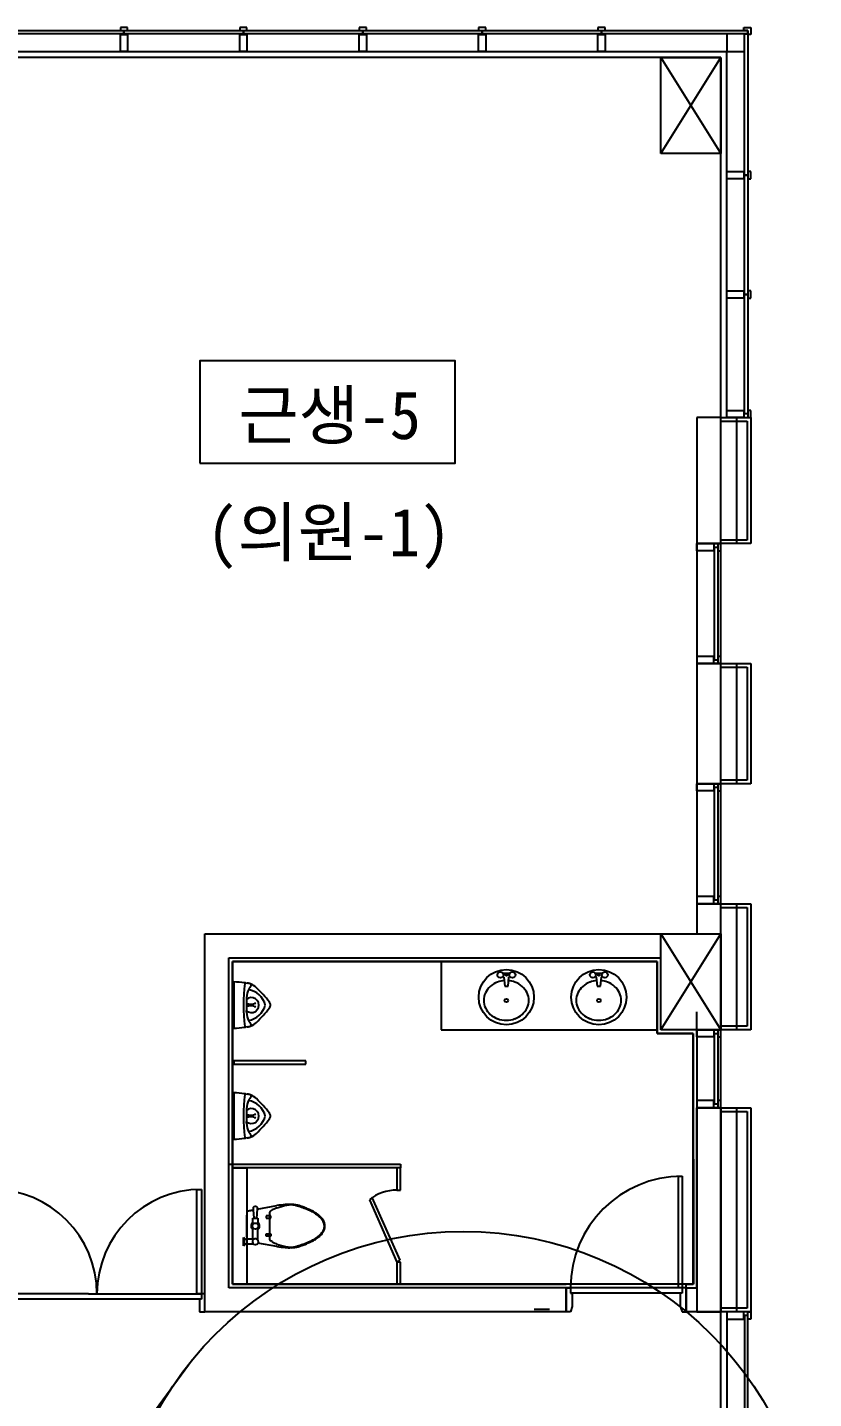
# Model space of a CAD drawing. Header units: millimetres. Extents: x 16332047 to 33387680, y -14835522 to -7015081.
# Drawn here: x 17050384 to 17081836, y -7119871 to -7065045 of the extents above; entities that cross this region are included whole.
import ezdxf
from ezdxf.enums import TextEntityAlignment as Align

# ---------------------------------------------------------------- set-up
doc = ezdxf.new("R2010")
doc.units = ezdxf.units.MM
doc.header["$LTSCALE"] = 300
doc.header["$MEASUREMENT"] = 0
doc.layers.add('2', color=2, linetype='CONTINUOUS')
doc.layers.add('gas', color=3, linetype='CONTINUOUS')
doc.layers.add('arch', color=255, linetype='CONTINUOUS', lineweight=25)
doc.styles.add('돋움체', font='')
doc.styles.get('돋움체').set_extended_font_data('DotumChe')

msp = doc.modelspace()

# ---------------------------------------------------------------- linework, layer by layer
at = {"layer": '2', "color": 7}
msp.add_line((17070655, -7116302, 0), (17071276, -7116302, 0), dxfattribs=at)
at = {"layer": 'arch', "color": 7}
for p, q in [((17049471, -7065165), (17054247, -7065165)), ((17054247, -7065300), (17049471, -7065300)), ((17054391, -7065045), (17054103, -7065045)), ((17054103, -7065045), (17054103, -7065165)), ((17054103, -7065165), (17054391, -7065165)), ((17054103, -7066005), (17054103, -7065329)), ((17054103, -7065329), (17054391, -7065329)), ((17054247, -7065300), (17054247, -7065165)), ((17054247, -7065165), (17059023, -7065165)), ((17054247, -7065165), (17054247, -7065300)), ((17059023, -7065300), (17054247, -7065300)), ((17054391, -7065165), (17054391, -7065045)), ((17054391, -7065329), (17054391, -7066005)), ((17059167, -7065045), (17058879, -7065045)), ((17058879, -7065045), (17058879, -7065165)), ((17058879, -7065165), (17059167, -7065165)), ((17058879, -7066005), (17058879, -7065329)), ((17058879, -7065329), (17059167, -7065329)), ((17059023, -7065165), (17059023, -7065300)), ((17059023, -7065300), (17059023, -7065165)), ((17059023, -7065165), (17063799, -7065165)), ((17063799, -7065300), (17059023, -7065300)), ((17059167, -7065165), (17059167, -7065045)), ((17059167, -7065329), (17059167, -7066005)), ((17063943, -7065045), (17063655, -7065045)), ((17063655, -7065045), (17063655, -7065165)), ((17063655, -7065165), (17063943, -7065165)), ((17063655, -7066005), (17063655, -7065329)), ((17063655, -7065329), (17063943, -7065329)), ((17063799, -7065300), (17063799, -7065165)), ((17063799, -7065165), (17068575, -7065165)), ((17063799, -7065165), (17063799, -7065300)), ((17068575, -7065300), (17063799, -7065300)), ((17063943, -7065165), (17063943, -7065045)), ((17063943, -7065329), (17063943, -7066005)), ((17068719, -7065045), (17068431, -7065045)), ((17068431, -7065045), (17068431, -7065165)), ((17068431, -7065165), (17068719, -7065165)), ((17068431, -7066005), (17068431, -7065329)), ((17068431, -7065329), (17068719, -7065329)), ((17068575, -7065300), (17068575, -7065165)), ((17068575, -7065165), (17073351, -7065165)), ((17068575, -7065165), (17068575, -7065300)), ((17073351, -7065300), (17068575, -7065300)), ((17068719, -7065165), (17068719, -7065045)), ((17068719, -7065329), (17068719, -7066005)), ((17073495, -7065045), (17073207, -7065045)), ((17073207, -7065045), (17073207, -7065165)), ((17073207, -7065165), (17073495, -7065165)), ((17073207, -7066005), (17073207, -7065329)), ((17073207, -7065329), (17073495, -7065329)), ((17073351, -7065300), (17073351, -7065165)), ((17073351, -7065165), (17079207, -7065165)), ((17073351, -7065165), (17073351, -7065300)), ((17079207, -7065300), (17073351, -7065300)), ((17073495, -7065165), (17073495, -7065045)), ((17073495, -7065329), (17073495, -7066005)), ((17079073, -7065300), (17078367, -7065300)), ((17078367, -7065300), (17078367, -7066005)), ((17079039, -7065165), (17079039, -7065045)), ((17079039, -7065045), (17079327, -7065045)), ((17079207, -7065165), (17079039, -7065165)), ((17079073, -7070949), (17079073, -7065300)), ((17079073, -7065300), (17079207, -7065300)), ((17079073, -7066005), (17079073, -7065300)), ((17079207, -7065333), (17079207, -7065165)), ((17079207, -7065165), (17079207, -7065165)), ((17079207, -7065165), (17079207, -7065300)), ((17079207, -7065300), (17079207, -7070949)), ((17079327, -7065333), (17079207, -7065333)), ((17079327, -7065045), (17079327, -7065333)), ((17078127, -7066245), (16966287, -7066245)), ((17049327, -7066005), (17078367, -7066005)), ((17054391, -7066005), (17054103, -7066005)), ((17059167, -7066005), (17058879, -7066005)), ((17063943, -7066005), (17063655, -7066005)), ((17068719, -7066005), (17068431, -7066005)), ((17073495, -7066005), (17073207, -7066005)), ((17075727, -7066245), (17078127, -7070085)), ((17075727, -7070085), (17078127, -7066245)), ((17075727, -7070085), (17075727, -7066245)), ((17075727, -7066245), (17078127, -7066245)), ((17078127, -7178325), (17078127, -7066245)), ((17078127, -7066245), (17078127, -7070085)), ((17078367, -7066005), (17079073, -7066005)), ((17078367, -7080645), (17078367, -7066006)), ((17078127, -7070085), (17075727, -7070085)), ((17078367, -7071093), (17078367, -7070805)), ((17078367, -7070805), (17079044, -7070805)), ((17079044, -7070805), (17079044, -7071093)), ((17079207, -7070805), (17079207, -7071093)), ((17079327, -7070805), (17079207, -7070805)), ((17079327, -7071093), (17079327, -7070805)), ((17079044, -7071093), (17078367, -7071093)), ((17079207, -7070949), (17079073, -7070949)), ((17079073, -7075725), (17079073, -7070949)), ((17079073, -7070949), (17079207, -7070949)), ((17079207, -7070949), (17079207, -7075725)), ((17079207, -7071093), (17079327, -7071093)), ((17078367, -7075869), (17078367, -7075581)), ((17078367, -7075581), (17079044, -7075581)), ((17079044, -7075581), (17079044, -7075869)), ((17079073, -7080501), (17079073, -7075725)), ((17079073, -7075725), (17079207, -7075725)), ((17079207, -7075725), (17079073, -7075725)), ((17079207, -7075581), (17079207, -7075869)), ((17079327, -7075581), (17079207, -7075581)), ((17079207, -7075725), (17079207, -7080501)), ((17079327, -7075869), (17079327, -7075581)), ((17079044, -7075869), (17078367, -7075869)), ((17079207, -7075869), (17079327, -7075869)), ((17078127, -7080645), (17077167, -7080645)), ((17077167, -7080645), (17077167, -7085685)), ((17078127, -7080645), (17079327, -7080645)), ((17078127, -7085685), (17078127, -7080645)), ((17078367, -7080645), (17078367, -7080357)), ((17078367, -7080357), (17079044, -7080357)), ((17079044, -7080645), (17078367, -7080645)), ((17078751, -7080645), (17078753, -7085685)), ((17079044, -7080357), (17079044, -7080645)), ((17079207, -7080501), (17079073, -7080501)), ((17079207, -7080357), (17079207, -7080645)), ((17079327, -7080357), (17079207, -7080357)), ((17079207, -7080645), (17079327, -7080645)), ((17079327, -7080645), (17079327, -7080357)), ((17079327, -7080645), (17079327, -7085685)), ((17078127, -7080789), (17079183, -7080789)), ((17079183, -7080789), (17079183, -7085541)), ((17077167, -7085685), (17078127, -7085685)), ((17077167, -7085685), (17077167, -7090485)), ((17077167, -7085685), (17078127, -7085685)), ((17078127, -7085685), (17077167, -7085685)), ((17077167, -7085685), (17077167, -7090485)), ((17077167, -7085685), (17077844, -7085685)), ((17077167, -7085973), (17077167, -7085685)), ((17077167, -7085685), (17077167, -7090485)), ((17078127, -7085685), (17077167, -7085685)), ((17077844, -7085685), (17077844, -7085973)), ((17078127, -7085685), (17078007, -7085685)), ((17078007, -7085685), (17078007, -7085973)), ((17079183, -7085541), (17078127, -7085541)), ((17079327, -7085685), (17078127, -7085685)), ((17078127, -7085973), (17078127, -7085685)), ((17078127, -7090485), (17078127, -7085685)), ((17078127, -7090485), (17078127, -7085685)), ((17077844, -7085973), (17077167, -7085973)), ((17077873, -7085829), (17078007, -7085829)), ((17077873, -7090341), (17077873, -7085829)), ((17078007, -7085829), (17078007, -7090341)), ((17078007, -7085973), (17078127, -7085973)), ((17077844, -7090197), (17077167, -7090197)), ((17077167, -7090197), (17077167, -7090485)), ((17078127, -7090485), (17077167, -7090485)), ((17077167, -7090485), (17077167, -7095285)), ((17077167, -7090485), (17078127, -7090485)), ((17077167, -7090485), (17078127, -7090485)), ((17077167, -7090485), (17077844, -7090485)), ((17077167, -7090485), (17078127, -7090485)), ((17077844, -7090485), (17077844, -7090197)), ((17078007, -7090341), (17077873, -7090341)), ((17078127, -7090197), (17078007, -7090197)), ((17078007, -7090197), (17078007, -7090485)), ((17078007, -7090485), (17078127, -7090485)), ((17078127, -7090485), (17078127, -7090197)), ((17078127, -7090485), (17079327, -7090485)), ((17078127, -7095285), (17078127, -7090485)), ((17078751, -7090485), (17078753, -7095285)), ((17079327, -7090485), (17079327, -7095285)), ((17078127, -7090629), (17079183, -7090629)), ((17079183, -7090629), (17079183, -7095141)), ((17077167, -7095285), (17078127, -7095285)), ((17077167, -7095285), (17077167, -7100085)), ((17077167, -7095285), (17078127, -7095285)), ((17078127, -7095285), (17077167, -7095285)), ((17077167, -7095285), (17077167, -7100085)), ((17077167, -7095285), (17077844, -7095285)), ((17077167, -7095573), (17077167, -7095285)), ((17077167, -7095285), (17077167, -7100085)), ((17078127, -7095285), (17077167, -7095285)), ((17077844, -7095285), (17077844, -7095573)), ((17077873, -7095429), (17078007, -7095429)), ((17077873, -7099941), (17077873, -7095429)), ((17078127, -7095285), (17078007, -7095285)), ((17078007, -7095285), (17078007, -7095573)), ((17078007, -7095429), (17078007, -7099941)), ((17079183, -7095141), (17078127, -7095141)), ((17079327, -7095285), (17078127, -7095285)), ((17078127, -7095573), (17078127, -7095285)), ((17078127, -7100085), (17078127, -7095285)), ((17078127, -7100085), (17078127, -7095285)), ((17077844, -7095573), (17077167, -7095573)), ((17078007, -7095573), (17078127, -7095573)), ((17077844, -7099797), (17077167, -7099797)), ((17077167, -7099797), (17077167, -7100085)), ((17077844, -7100085), (17077844, -7099797)), ((17078007, -7099941), (17077873, -7099941)), ((17078127, -7099797), (17078007, -7099797)), ((17078007, -7099797), (17078007, -7100085)), ((17078127, -7100085), (17078127, -7099797)), ((17078127, -7100085), (17077167, -7100085)), ((17077167, -7100085), (17077167, -7100566)), ((17077167, -7100085), (17078127, -7100085)), ((17077167, -7100085), (17078127, -7100085)), ((17077167, -7100085), (17077844, -7100085)), ((17077167, -7100085), (17078127, -7100085)), ((17078007, -7100085), (17078127, -7100085)), ((17078127, -7100085), (17079327, -7100085)), ((17078127, -7100566), (17078127, -7100085)), ((17078127, -7100229), (17079183, -7100229)), ((17078751, -7100085), (17078753, -7105125)), ((17079183, -7100229), (17079183, -7104981)), ((17079327, -7100085), (17079327, -7105125)), ((17077167, -7100566), (17077167, -7101285)), ((17057487, -7116405), (17057487, -7101285)), ((17057487, -7101285), (17075727, -7101285)), ((17075727, -7101285), (17075727, -7101285)), ((17075727, -7101285), (17078127, -7105125)), ((17075727, -7105125), (17078127, -7101285)), ((17075727, -7105125), (17075727, -7101285)), ((17075727, -7101285), (17078127, -7101285)), ((17078127, -7101285), (17078127, -7105125)), ((17058447, -7115445), (17058447, -7102245)), ((17058447, -7102245), (17075727, -7102245)), ((17058591, -7102389), (17075583, -7102389)), ((17058591, -7115302), (17058591, -7102389)), ((17075583, -7102389), (17058591, -7102389)), ((17058591, -7102389), (17058591, -7115301)), ((17075583, -7102389), (17066943, -7102389)), ((17066943, -7102389), (17066943, -7105125)), ((17075583, -7102389), (17075583, -7105269)), ((17075583, -7105269), (17075583, -7102389)), ((17075583, -7105125), (17075583, -7102389)), ((17058646, -7103207), (17058646, -7105062)), ((17069405, -7102861), (17069686, -7102861)), ((17069405, -7102995), (17069420, -7102995)), ((17069444, -7103017), (17069478, -7103384)), ((17069613, -7103384), (17069647, -7103017)), ((17069671, -7102995), (17069686, -7102995)), ((17073105, -7102861), (17073386, -7102861)), ((17073105, -7102995), (17073120, -7102995)), ((17073144, -7103017), (17073179, -7103384)), ((17073313, -7103384), (17073348, -7103017)), ((17073371, -7102995), (17073386, -7102995)), ((17059067, -7103245), (17059109, -7103251)), ((17059067, -7103245), (17059109, -7103251)), ((17059082, -7103271), (17059082, -7103266)), ((17059082, -7103271), (17059082, -7103266)), ((17059109, -7103251), (17059177, -7103260)), ((17059109, -7103251), (17059177, -7103260)), ((17069478, -7103384), (17069613, -7103384)), ((17073179, -7103384), (17073313, -7103384)), ((17059150, -7103847), (17059150, -7103914)), ((17059150, -7103847), (17059150, -7103914)), ((17059150, -7103888), (17059224, -7103856)), ((17059150, -7103888), (17059224, -7103856)), ((17059150, -7103914), (17059150, -7103960)), ((17059150, -7103914), (17059150, -7103960)), ((17059150, -7103960), (17059150, -7104423)), ((17059164, -7104081), (17059172, -7104082)), ((17059164, -7104081), (17059172, -7104082)), ((17059172, -7104187), (17059164, -7104188)), ((17059172, -7104187), (17059164, -7104188)), ((17059172, -7104082), (17059180, -7104084)), ((17059172, -7104082), (17059180, -7104084)), ((17059180, -7104185), (17059172, -7104187)), ((17059180, -7104185), (17059172, -7104187)), ((17059180, -7104084), (17059223, -7104092)), ((17059180, -7104084), (17059223, -7104092)), ((17059223, -7104177), (17059180, -7104185)), ((17059223, -7104177), (17059180, -7104185)), ((17059223, -7104092), (17059255, -7104099)), ((17059223, -7104092), (17059255, -7104099)), ((17059255, -7104171), (17059223, -7104177)), ((17059255, -7104171), (17059223, -7104177)), ((17059440, -7104088), (17059457, -7104081)), ((17059440, -7104088), (17059457, -7104081)), ((17059457, -7104188), (17059440, -7104182)), ((17059457, -7104188), (17059440, -7104182)), ((17059504, -7104066), (17059521, -7104061)), ((17059504, -7104066), (17059521, -7104061)), ((17059521, -7104208), (17059504, -7104203)), ((17059521, -7104208), (17059504, -7104203)), ((17059150, -7104355), (17059150, -7104423)), ((17059150, -7104423), (17059150, -7104355)), ((17059150, -7104382), (17059224, -7104413)), ((17059150, -7104382), (17059224, -7104413)), ((17077167, -7105125), (17077167, -7104406)), ((17078127, -7105125), (17078127, -7104405)), ((17059109, -7105019), (17059067, -7105024)), ((17059109, -7105019), (17059067, -7105024)), ((17059082, -7105003), (17059082, -7104998)), ((17059082, -7105003), (17059082, -7104998)), ((17059177, -7105009), (17059109, -7105019)), ((17059177, -7105009), (17059109, -7105019)), ((17066943, -7105125), (17075583, -7105125)), ((17075583, -7105269), (17077023, -7105269)), ((17077023, -7105269), (17075583, -7105269)), ((17078127, -7105125), (17075727, -7105125)), ((17077023, -7105269), (17077034, -7115301)), ((17077023, -7115301), (17077023, -7105269)), ((17077167, -7105125), (17078127, -7105125)), ((17078127, -7105125), (17077167, -7105125)), ((17077167, -7105125), (17077167, -7108245)), ((17077167, -7105125), (17077844, -7105125)), ((17077167, -7105413), (17077167, -7105125)), ((17077167, -7105125), (17077167, -7108245)), ((17078127, -7105125), (17077167, -7105125)), ((17077844, -7105413), (17077167, -7105413)), ((17077844, -7105125), (17077844, -7105413)), ((17077873, -7105269), (17078007, -7105269)), ((17077873, -7108101), (17077873, -7105269)), ((17078127, -7105125), (17078007, -7105125)), ((17078007, -7105125), (17078007, -7105413)), ((17078007, -7105269), (17078007, -7108101)), ((17078007, -7105413), (17078127, -7105413)), ((17079183, -7104981), (17078127, -7104981)), ((17078127, -7105413), (17078127, -7105125)), ((17078127, -7108245), (17078127, -7105125)), ((17078127, -7108245), (17078127, -7105125)), ((17079327, -7105125), (17078127, -7105125)), ((17061526, -7106360), (17058646, -7106360)), ((17058646, -7106360), (17058646, -7106504)), ((17058646, -7106504), (17061526, -7106504)), ((17061526, -7106504), (17061526, -7106360)), ((17058646, -7107645), (17058646, -7109500)), ((17059067, -7107683), (17059109, -7107688)), ((17059067, -7107683), (17059109, -7107688)), ((17059082, -7107709), (17059082, -7107704)), ((17059082, -7107709), (17059082, -7107704)), ((17059109, -7107688), (17059177, -7107698)), ((17059109, -7107688), (17059177, -7107698)), ((17077844, -7107957), (17077167, -7107957)), ((17077167, -7107957), (17077167, -7108245)), ((17077844, -7108245), (17077844, -7107957)), ((17078007, -7108101), (17077873, -7108101)), ((17078127, -7107957), (17078007, -7107957)), ((17078007, -7107957), (17078007, -7108245)), ((17078127, -7108245), (17078127, -7107957)), ((17059150, -7108285), (17059150, -7108352)), ((17059150, -7108285), (17059150, -7108352)), ((17059150, -7108326), (17059224, -7108294)), ((17059150, -7108326), (17059224, -7108294)), ((17059150, -7108352), (17059150, -7108398)), ((17059150, -7108352), (17059150, -7108398)), ((17059150, -7108398), (17059150, -7108861)), ((17059164, -7108519), (17059172, -7108520)), ((17059164, -7108519), (17059172, -7108520)), ((17059172, -7108625), (17059164, -7108626)), ((17059172, -7108625), (17059164, -7108626)), ((17059172, -7108520), (17059180, -7108522)), ((17059172, -7108520), (17059180, -7108522)), ((17059180, -7108623), (17059172, -7108625)), ((17059180, -7108623), (17059172, -7108625)), ((17059180, -7108522), (17059223, -7108530)), ((17059180, -7108522), (17059223, -7108530)), ((17059223, -7108615), (17059180, -7108623)), ((17059223, -7108615), (17059180, -7108623)), ((17059223, -7108530), (17059255, -7108536)), ((17059223, -7108530), (17059255, -7108536)), ((17059255, -7108609), (17059223, -7108615)), ((17059255, -7108609), (17059223, -7108615)), ((17059440, -7108526), (17059457, -7108519)), ((17059440, -7108526), (17059457, -7108519)), ((17059457, -7108626), (17059440, -7108619)), ((17059457, -7108626), (17059440, -7108619)), ((17059504, -7108504), (17059521, -7108499)), ((17059504, -7108504), (17059521, -7108499)), ((17059521, -7108646), (17059504, -7108641)), ((17059521, -7108646), (17059504, -7108641)), ((17077167, -7108245), (17078127, -7108245)), ((17077167, -7108245), (17078127, -7108245)), ((17077167, -7108245), (17077844, -7108245)), ((17077167, -7108245), (17078127, -7108245)), ((17078127, -7108245), (17077167, -7108245)), ((17077167, -7108245), (17077167, -7116405)), ((17077167, -7115445), (17077167, -7108245)), ((17078007, -7108245), (17078127, -7108245)), ((17078127, -7108245), (17079327, -7108245)), ((17078127, -7116405), (17078127, -7108245)), ((17078127, -7108245), (17078127, -7116405)), ((17078127, -7108389), (17079183, -7108389)), ((17078750, -7108245), (17078753, -7116405)), ((17079183, -7108389), (17079183, -7116261)), ((17079327, -7108245), (17079327, -7116405)), ((17059150, -7108793), (17059150, -7108861)), ((17059150, -7108861), (17059150, -7108793)), ((17059150, -7108820), (17059224, -7108851)), ((17059150, -7108820), (17059224, -7108851)), ((17059109, -7109457), (17059067, -7109462)), ((17059109, -7109457), (17059067, -7109462)), ((17059082, -7109441), (17059082, -7109436)), ((17059082, -7109441), (17059082, -7109436)), ((17059177, -7109447), (17059109, -7109457)), ((17059177, -7109447), (17059109, -7109457)), ((17058447, -7110501), (17058591, -7110501)), ((17058591, -7110501), (17058591, -7115301)), ((17058591, -7110501), (17065311, -7110501)), ((17065311, -7110645), (17058591, -7110645)), ((17058591, -7115301), (17058591, -7110645)), ((17058591, -7110645), (17059167, -7110645)), ((17059167, -7110645), (17059167, -7115301)), ((17065311, -7110645), (17065167, -7110645)), ((17065167, -7110645), (17065167, -7111533)), ((17065311, -7110501), (17065311, -7110645)), ((17065311, -7111533), (17065311, -7110645)), ((17076432, -7115445), (17076432, -7110981)), ((17076432, -7110981), (17076576, -7110981)), ((17076576, -7110981), (17076576, -7115445)), ((17057161, -7115685), (17057161, -7111509)), ((17057161, -7111509), (17057343, -7111509)), ((17057343, -7111509), (17057343, -7115685)), ((17064182, -7111833), (17064063, -7111919)), ((17064063, -7111919), (17065167, -7114413)), ((17065292, -7114341), (17064182, -7111833)), ((17065167, -7111533), (17065311, -7111533)), ((17059168, -7112556), (17059170, -7112501)), ((17059168, -7112556), (17059170, -7112501)), ((17059170, -7112501), (17059172, -7112466)), ((17059170, -7112501), (17059172, -7112466)), ((17059172, -7112466), (17059175, -7112432)), ((17059172, -7112466), (17059175, -7112432)), ((17059175, -7112432), (17059177, -7112401)), ((17059175, -7112432), (17059177, -7112401)), ((17059177, -7112401), (17059182, -7112381)), ((17059177, -7112401), (17059182, -7112381)), ((17059182, -7112381), (17059190, -7112373)), ((17059182, -7112381), (17059190, -7112373)), ((17059190, -7112373), (17059204, -7112367)), ((17059190, -7112373), (17059204, -7112367)), ((17059204, -7112367), (17059221, -7112363)), ((17059204, -7112367), (17059221, -7112363)), ((17059221, -7112363), (17059238, -7112359)), ((17059221, -7112363), (17059238, -7112359)), ((17059238, -7112359), (17059258, -7112354)), ((17059238, -7112359), (17059258, -7112354)), ((17059258, -7112354), (17059290, -7112348)), ((17059258, -7112354), (17059290, -7112348)), ((17059290, -7112348), (17059310, -7112345)), ((17059290, -7112348), (17059310, -7112345)), ((17059310, -7112345), (17059331, -7112341)), ((17059310, -7112345), (17059331, -7112341)), ((17059331, -7112341), (17059355, -7112336)), ((17059331, -7112341), (17059355, -7112336)), ((17059355, -7112336), (17059383, -7112331)), ((17059355, -7112336), (17059383, -7112331)), ((17059383, -7112331), (17059411, -7112326)), ((17059383, -7112331), (17059411, -7112326)), ((17059411, -7112326), (17059435, -7112322)), ((17059411, -7112326), (17059435, -7112322)), ((17059431, -7112245), (17059435, -7112224)), ((17059431, -7112245), (17059435, -7112224)), ((17059432, -7112265), (17059431, -7112245)), ((17059432, -7112265), (17059431, -7112245)), ((17059433, -7112282), (17059432, -7112265)), ((17059433, -7112282), (17059432, -7112265)), ((17059434, -7112297), (17059433, -7112282)), ((17059434, -7112297), (17059433, -7112282)), ((17059435, -7112322), (17059434, -7112297)), ((17059435, -7112322), (17059434, -7112297)), ((17059435, -7112224), (17059446, -7112205)), ((17059435, -7112224), (17059446, -7112205)), ((17059455, -7112661), (17059435, -7112322)), ((17059446, -7112205), (17059460, -7112190)), ((17059446, -7112205), (17059460, -7112190)), ((17059460, -7112190), (17059475, -7112182)), ((17059460, -7112190), (17059475, -7112182)), ((17059475, -7112182), (17059488, -7112178)), ((17059475, -7112182), (17059488, -7112178)), ((17059488, -7112178), (17059498, -7112177)), ((17059488, -7112178), (17059498, -7112177)), ((17059498, -7112177), (17059503, -7112177)), ((17059498, -7112177), (17059503, -7112177)), ((17059503, -7112177), (17059508, -7112177)), ((17059503, -7112177), (17059508, -7112177)), ((17059508, -7112177), (17059519, -7112178)), ((17059508, -7112177), (17059519, -7112178)), ((17059519, -7112178), (17059531, -7112182)), ((17059519, -7112178), (17059531, -7112182)), ((17059531, -7112182), (17059546, -7112190)), ((17059531, -7112182), (17059546, -7112190)), ((17059546, -7112190), (17059560, -7112205)), ((17059546, -7112190), (17059560, -7112205)), ((17059573, -7112297), (17059551, -7112661)), ((17059560, -7112205), (17059571, -7112224)), ((17059560, -7112205), (17059571, -7112224)), ((17059571, -7112224), (17059575, -7112245)), ((17059571, -7112224), (17059575, -7112245)), ((17059573, -7112297), (17060367, -7112157)), ((17059573, -7112297), (17060367, -7112157)), ((17059574, -7112265), (17059573, -7112282)), ((17059574, -7112265), (17059573, -7112282)), ((17059573, -7112282), (17059573, -7112297)), ((17059573, -7112282), (17059573, -7112297)), ((17059575, -7112245), (17059574, -7112265)), ((17059575, -7112245), (17059574, -7112265)), ((17060079, -7113525), (17060079, -7112421)), ((17059168, -7112973), (17059168, -7112556)), ((17059168, -7112973), (17059168, -7112556)), ((17059168, -7113389), (17059168, -7112973)), ((17059168, -7113389), (17059168, -7112973)), ((17059407, -7112901), (17059407, -7112661)), ((17059407, -7112661), (17059599, -7112661)), ((17059407, -7113525), (17059407, -7113045)), ((17059599, -7112661), (17059599, -7112901)), ((17059599, -7113525), (17059599, -7113045)), ((17060127, -7112565), (17059935, -7112565)), ((17059935, -7112565), (17059935, -7112661)), ((17059935, -7112661), (17060127, -7112661)), ((17060127, -7112661), (17060127, -7112565)), ((17059023, -7113429), (17059071, -7113453)), ((17059023, -7113765), (17059023, -7113429)), ((17059023, -7113429), (17059071, -7113453)), ((17059023, -7113765), (17059023, -7113429)), ((17059071, -7113453), (17059071, -7113501)), ((17059071, -7113453), (17059071, -7113501)), ((17059071, -7113693), (17059071, -7113501)), ((17059071, -7113501), (17059174, -7113501)), ((17059071, -7113501), (17059174, -7113501)), ((17059170, -7113445), (17059168, -7113389)), ((17059170, -7113445), (17059168, -7113389)), ((17059172, -7113479), (17059170, -7113445)), ((17059172, -7113479), (17059170, -7113445)), ((17059174, -7113501), (17059172, -7113479)), ((17059174, -7113501), (17059172, -7113479)), ((17059431, -7113501), (17059174, -7113501)), ((17059935, -7113381), (17059935, -7113285)), ((17059935, -7113285), (17060127, -7113285)), ((17060127, -7113381), (17059935, -7113381)), ((17060127, -7113285), (17060127, -7113381)), ((17059071, -7113741), (17059023, -7113765)), ((17059071, -7113741), (17059023, -7113765)), ((17059431, -7113693), (17059071, -7113693)), ((17059071, -7113693), (17059071, -7113741)), ((17059431, -7113693), (17059071, -7113693)), ((17059071, -7113693), (17059071, -7113741)), ((17060367, -7113789), (17059608, -7113655)), ((17060367, -7113789), (17059608, -7113655)), ((17065167, -7114413), (17065292, -7114341)), ((17065311, -7114413), (17065167, -7114413)), ((17065167, -7114413), (17065167, -7115301)), ((17065311, -7115301), (17065311, -7114413)), ((17052831, -7115685), (17048991, -7115685)), ((17052831, -7115685), (17057343, -7115685)), ((17057343, -7115685), (17057161, -7115685)), ((17057487, -7115685), (17057343, -7115685)), ((17057343, -7115685), (17057343, -7115901)), ((17057487, -7115781), (17057487, -7115685)), ((17057487, -7116405), (17057487, -7115781)), ((17071944, -7115445), (17058447, -7115445)), ((17077034, -7115301), (17058591, -7115302)), ((17059167, -7115301), (17058591, -7115301)), ((17058591, -7115301), (17071944, -7115301)), ((17065167, -7115301), (17065311, -7115301)), ((17071944, -7115445), (17071944, -7116405)), ((17076744, -7115445), (17071944, -7115445)), ((17071944, -7116405), (17071944, -7115445)), ((17071944, -7115445), (17072112, -7115445)), ((17076576, -7115445), (17072112, -7115445)), ((17072112, -7115445), (17072112, -7115661)), ((17076576, -7115661), (17072112, -7115661)), ((17072112, -7115661), (17072184, -7115661)), ((17072184, -7115661), (17072184, -7116189)), ((17076576, -7115445), (17076432, -7115445)), ((17076576, -7115661), (17076504, -7115661)), ((17076504, -7115661), (17076504, -7116189)), ((17076744, -7115445), (17076576, -7115445)), ((17076576, -7115445), (17076576, -7115661)), ((17076744, -7115301), (17077023, -7115301)), ((17076744, -7115445), (17076744, -7115301)), ((17076744, -7115445), (17077167, -7115445)), ((17076744, -7115445), (17076744, -7116405)), ((17076744, -7116405), (17076744, -7115445)), ((17057271, -7115901), (17049063, -7115901)), ((17057343, -7115901), (17057271, -7115901)), ((17057271, -7115901), (17057271, -7115949)), ((17057271, -7115949), (17057271, -7115949)), ((17057271, -7115949), (17057271, -7116405)), ((17072184, -7116189), (17072112, -7116405)), ((17076504, -7116189), (17076576, -7116405)), ((17079183, -7116261), (17078127, -7116261)), ((17057271, -7116405), (17057487, -7116405)), ((17071944, -7116405), (17057487, -7116405)), ((17072112, -7116405), (17071944, -7116405)), ((17072112, -7116405), (17072112, -7116405)), ((17076576, -7116405), (17076576, -7116405)), ((17076576, -7116405), (17076744, -7116405)), ((17078127, -7116405), (17076744, -7116405)), ((17077167, -7116405), (17077167, -7116405)), ((17077167, -7116405), (17078127, -7116405)), ((17079327, -7116405), (17078127, -7116405)), ((17078367, -7116405), (17078367, -7116693)), ((17079044, -7116405), (17078367, -7116405)), ((17078367, -7116693), (17079044, -7116693)), ((17078369, -7116405), (17078369, -7126485)), ((17079044, -7116693), (17079044, -7116405)), ((17079073, -7116549), (17079073, -7121435)), ((17079207, -7116549), (17079073, -7116549)), ((17079207, -7116693), (17079207, -7116405)), ((17079207, -7116405), (17079327, -7116405)), ((17079207, -7121435), (17079207, -7116549)), ((17079327, -7116693), (17079207, -7116693)), ((17079327, -7116405), (17079327, -7116693))]:
    msp.add_line(p, q, dxfattribs=at)
msp.add_lwpolyline([(17057283, -7082465), (17067500, -7082465), (17067500, -7078380), (17057283, -7078380)], close=True, dxfattribs=at)
for centre, radius in [((17069545, -7103821), 1104), ((17069305, -7102928), 120), ((17069545, -7102928), 38.4), ((17069785, -7102928), 120), ((17073246, -7103821), 1104), ((17073006, -7102928), 120), ((17073246, -7102928), 38.4), ((17073486, -7102928), 120), ((17069545, -7103953), 72), ((17073246, -7103953), 72), ((17059503, -7112973), 120)]:
    msp.add_circle(centre, radius, dxfattribs=at)
for centre, radius, start, end in [((17058320, -7109199), 6000, 82.8637, 86.884), ((17058320, -7109199), 6000, 82.8637, 86.884), ((17069499, -7104067), 903, 110.0194, 131.3358), ((17069540, -7104179), 1022, 94.6663, 110.0194), ((17069420, -7103019), 24, 5.3909, 90), ((17069540, -7104179), 1022, 69.9806, 84.7618), ((17069671, -7103019), 24, 90, 174.6091), ((17069581, -7104067), 903, 48.6642, 69.9806), ((17073200, -7104067), 903, 110.0194, 131.3358), ((17073241, -7104179), 1022, 94.6663, 110.0194), ((17073120, -7103019), 24, 5.3909, 90), ((17073241, -7104179), 1022, 69.9806, 84.7618), ((17073371, -7103019), 24, 90, 174.6091), ((17073281, -7104067), 903, 48.6642, 69.9806), ((17066230, -7104135), 7200, 173.1149, 186.8851), ((17066230, -7104135), 7200, 173.1149, 186.8851), ((17059063, -7103264), 19.2, 79.6045, 82.9881), ((17059063, -7103264), 19.2, 79.6045, 82.9881), ((17059063, -7103264), 19.2, 352.9881, 79.6045), ((17059063, -7103264), 19.2, 352.9881, 79.6045), ((17059105, -7103274), 24, 82.4359, 173.0157), ((17059105, -7103274), 24, 82.4359, 173.0157), ((17059870, -7103847), 720, 150.6835, 180), ((17059870, -7103847), 720, 150.6835, 180), ((17059081, -7103925), 672, 70.7357, 81.788), ((17059081, -7103925), 672, 70.7357, 81.788), ((17059107, -7104327), 816, 13.6092, 81.4075), ((17059107, -7104327), 816, 13.6092, 81.4075), ((17059660, -7103729), 480, 134.427, 150.6833), ((17059660, -7103729), 480, 134.427, 150.6833), ((17059081, -7103925), 672, 46.0519, 70.7359), ((17059284, -7103345), 57.6, 314.4266, 70.753), ((17059081, -7103925), 672, 46.0519, 70.7359), ((17059284, -7103345), 57.6, 314.4266, 70.753), ((17055550, -7107589), 5760, 38.3382, 46.0529), ((17055550, -7107589), 5760, 38.3382, 46.0529), ((17069339, -7103950), 700, 154.7845, 180), ((17069437, -7103995), 808, 131.3358, 154.7845), ((17069644, -7103995), 808, 25.2155, 48.6642), ((17069742, -7103950), 700, 0, 25.2155), ((17073039, -7103950), 700, 154.7845, 180), ((17073137, -7103995), 808, 131.3358, 154.7845), ((17073344, -7103995), 808, 25.2155, 48.6642), ((17073442, -7103950), 700, 0, 25.2155), ((17059342, -7104135), 302, 246.9973, 113.0027), ((17059342, -7104135), 302, 246.9973, 113.0027), ((17059107, -7103943), 816, 278.5924, 346.3909), ((17059107, -7103943), 816, 278.5924, 346.3909), ((17059377, -7103315), 793, 261.1854, 264.2484), ((17059377, -7103315), 793, 261.1854, 264.2484), ((17059377, -7104955), 793, 95.7488, 98.8118), ((17059377, -7104955), 793, 95.7488, 98.8118), ((17059335, -7103730), 376, 264.2532, 272.6106), ((17059335, -7103730), 376, 264.2532, 272.6106), ((17059335, -7104539), 376, 87.3846, 95.7513), ((17059335, -7104539), 376, 87.3846, 95.7513), ((17059341, -7103854), 251, 272.6153, 284.4546), ((17059341, -7103854), 251, 272.6153, 284.4546), ((17059341, -7104415), 251, 75.5458, 87.3848), ((17059341, -7104415), 251, 75.5458, 87.3848), ((17059094, -7102898), 1239, 284.4577, 286.2001), ((17059094, -7102898), 1239, 284.4577, 286.2001), ((17059094, -7105371), 1239, 73.7987, 75.5419), ((17059094, -7105371), 1239, 73.7987, 75.5419), ((17059684, -7104706), 664, 107.8515, 109.9723), ((17059684, -7104706), 664, 107.8515, 109.9723), ((17059684, -7103564), 664, 250.0277, 252.1485), ((17059684, -7103564), 664, 250.0277, 252.1485), ((17059729, -7104846), 812, 106.114, 107.8499), ((17059729, -7104846), 812, 106.114, 107.8499), ((17059729, -7103423), 812, 252.1501, 253.8861), ((17059729, -7103423), 812, 252.1501, 253.8861), ((17055527, -7100710), 5760, 314.319, 322.0337), ((17059918, -7104135), 192, 0.0101, 38.3387), ((17059918, -7104135), 192, 0.0101, 38.3387), ((17059918, -7104135), 192, 321.6611, 0.0101), ((17059918, -7104135), 192, 321.6611, 0.0101), ((17069339, -7103950), 700, 180, 205.2155), ((17069437, -7103904), 808, 205.2155, 228.6642), ((17069644, -7103904), 808, 311.3358, 334.7845), ((17069742, -7103950), 700, 334.7845, 0), ((17073039, -7103950), 700, 180, 205.2155), ((17073137, -7103904), 808, 205.2155, 228.6642), ((17073344, -7103904), 808, 311.3358, 334.7845), ((17073442, -7103950), 700, 334.7845, 0), ((17059870, -7104423), 720, 180, 209.3154), ((17059870, -7104423), 720, 180, 209.3154), ((17059660, -7104540), 480, 209.3127, 225.5672), ((17059660, -7104540), 480, 209.3127, 225.5672), ((17059084, -7104324), 690, 288.7569, 312.7039), ((17069499, -7103832), 903, 228.6642, 249.9806), ((17069540, -7103720), 1022, 249.9806, 270), ((17069540, -7103720), 1022, 270, 290.0194), ((17069581, -7103832), 903, 290.0194, 311.3358), ((17073200, -7103832), 903, 228.6642, 249.9806), ((17073241, -7103720), 1022, 249.9806, 270), ((17073241, -7103720), 1022, 270, 290.0194), ((17073281, -7103832), 903, 290.0194, 311.3358), ((17058320, -7099071), 6000, 273.1166, 277.137), ((17058320, -7099071), 6000, 273.1166, 277.137), ((17059063, -7105005), 19.2, 277.2155, 280.3955), ((17059063, -7105005), 19.2, 277.2155, 280.3955), ((17059063, -7105005), 19.2, 280.2777, 6.899), ((17059063, -7105005), 19.2, 280.2777, 6.899), ((17059105, -7104995), 24, 186.8215, 277.5572), ((17059105, -7104995), 24, 186.8215, 277.5572), ((17059081, -7104344), 672, 278.2063, 289.2604), ((17059081, -7104344), 672, 278.2063, 289.2604), ((17059081, -7104344), 672, 278.2063, 289.2604), ((17059081, -7104344), 672, 278.2063, 289.2604), ((17059284, -7104924), 57.6, 289.2698, 45.5729), ((17059284, -7104924), 57.6, 289.2698, 45.5729), ((17058320, -7113636), 6000, 82.8637, 86.884), ((17058320, -7113636), 6000, 82.8637, 86.884), ((17066230, -7108573), 7200, 173.1149, 186.8851), ((17066230, -7108573), 7200, 173.1149, 186.8851), ((17059063, -7107702), 19.2, 79.6045, 82.9881), ((17059063, -7107702), 19.2, 79.6045, 82.9881), ((17059063, -7107702), 19.2, 352.9881, 79.6045), ((17059063, -7107702), 19.2, 352.9881, 79.6045), ((17059105, -7107712), 24, 82.4359, 173.0157), ((17059105, -7107712), 24, 82.4359, 173.0157), ((17059870, -7108285), 720, 150.6835, 180), ((17059870, -7108285), 720, 150.6835, 180), ((17059081, -7108363), 672, 70.7357, 81.788), ((17059081, -7108363), 672, 70.7357, 81.788), ((17059107, -7108765), 816, 13.6092, 81.4075), ((17059107, -7108765), 816, 13.6092, 81.4075), ((17059660, -7108167), 480, 134.427, 150.6833), ((17059660, -7108167), 480, 134.427, 150.6833), ((17059081, -7108363), 672, 46.0519, 70.7359), ((17059284, -7107783), 57.6, 314.4266, 70.753), ((17059081, -7108363), 672, 46.0519, 70.7359), ((17059284, -7107783), 57.6, 314.4266, 70.753), ((17055550, -7112026), 5760, 38.3382, 46.0529), ((17055550, -7112026), 5760, 38.3382, 46.0529), ((17059342, -7108573), 302, 246.9973, 113.0027), ((17059342, -7108573), 302, 246.9973, 113.0027), ((17059107, -7108381), 816, 278.5924, 346.3909), ((17059107, -7108381), 816, 278.5924, 346.3909), ((17059377, -7107753), 793, 261.1854, 264.2484), ((17059377, -7107753), 793, 261.1854, 264.2484), ((17059377, -7109392), 793, 95.7488, 98.8118), ((17059377, -7109392), 793, 95.7488, 98.8118), ((17059335, -7108168), 376, 264.2532, 272.6106), ((17059335, -7108168), 376, 264.2532, 272.6106), ((17059335, -7108977), 376, 87.3846, 95.7513), ((17059335, -7108977), 376, 87.3846, 95.7513), ((17059341, -7108292), 251, 272.6153, 284.4546), ((17059341, -7108292), 251, 272.6153, 284.4546), ((17059341, -7108853), 251, 75.5458, 87.3848), ((17059341, -7108853), 251, 75.5458, 87.3848), ((17059094, -7107336), 1239, 284.4577, 286.2001), ((17059094, -7107336), 1239, 284.4577, 286.2001), ((17059094, -7109809), 1239, 73.7987, 75.5419), ((17059094, -7109809), 1239, 73.7987, 75.5419), ((17059684, -7109144), 664, 107.8515, 109.9723), ((17059684, -7109144), 664, 107.8515, 109.9723), ((17059684, -7108002), 664, 250.0277, 252.1485), ((17059684, -7108002), 664, 250.0277, 252.1485), ((17059729, -7109284), 812, 106.114, 107.8499), ((17059729, -7109284), 812, 106.114, 107.8499), ((17059729, -7107861), 812, 252.1501, 253.8861), ((17059729, -7107861), 812, 252.1501, 253.8861), ((17055527, -7105148), 5760, 314.319, 322.0337), ((17059918, -7108573), 192, 0.0101, 38.3387), ((17059918, -7108573), 192, 0.0101, 38.3387), ((17059918, -7108573), 192, 321.6611, 0.0101), ((17059918, -7108573), 192, 321.6611, 0.0101), ((17059870, -7108861), 720, 180, 209.3154), ((17059870, -7108861), 720, 180, 209.3154), ((17059660, -7108978), 480, 209.3127, 225.5672), ((17059660, -7108978), 480, 209.3127, 225.5672), ((17058320, -7103509), 6000, 273.1166, 277.137), ((17058320, -7103509), 6000, 273.1166, 277.137), ((17059063, -7109443), 19.2, 277.2155, 280.3955), ((17059063, -7109443), 19.2, 277.2155, 280.3955), ((17059063, -7109443), 19.2, 280.2777, 6.899), ((17059063, -7109443), 19.2, 280.2777, 6.899), ((17059105, -7109433), 24, 186.8215, 277.5572), ((17059105, -7109433), 24, 186.8215, 277.5572), ((17059081, -7108782), 672, 278.2063, 289.2604), ((17059081, -7108782), 672, 278.2063, 289.2604), ((17059081, -7108782), 672, 278.2063, 289.2604), ((17059081, -7108782), 672, 278.2063, 289.2604), ((17059284, -7109362), 57.6, 289.2698, 45.5729), ((17059284, -7109362), 57.6, 289.2698, 45.5729), ((17059084, -7108762), 690, 288.7569, 312.7039), ((17076576, -7115445), 4464, 90, 180), ((17048991, -7115685), 4176, 0, 90), ((17057343, -7115685), 4176, 90, 180), ((17065174, -7113324), 1791, 90.2108, 128.3181), ((17060138, -7112421), 59.2, 135, 180), ((17060282, -7112565), 263, 114.0722, 135), ((17060745, -7113601), 1398, 110.556, 114.0722), ((17061205, -7114825), 2706, 108.0286, 110.556), ((17061003, -7115821), 3719, 94.7636, 99.8465), ((17061003, -7115821), 3719, 94.7636, 99.8465), ((17061948, -7117110), 5108, 105.9454, 108.0286), ((17061636, -7116019), 3973, 103.5833, 105.9454), ((17060870, -7114226), 2119, 88.0276, 94.7636), ((17060870, -7114226), 2119, 88.0276, 94.7636), ((17060979, -7113297), 1173, 94.3987, 103.5833), ((17060930, -7112659), 533, 80.7598, 94.3987), ((17060893, -7113565), 1457, 81.2538, 88.0276), ((17060893, -7113565), 1457, 81.2538, 88.0276), ((17060843, -7113189), 1071, 74.0546, 80.7598), ((17060959, -7113135), 1022, 73.1639, 81.2538), ((17060959, -7113135), 1022, 73.1639, 81.2538), ((17060192, -7115471), 3443, 70.317, 74.0546), ((17060621, -7114251), 2188, 71.565, 73.1639), ((17060621, -7114251), 2188, 71.565, 73.1639), ((17059785, -7116760), 4832, 70.4891, 71.565), ((17059785, -7116760), 4832, 70.4891, 71.565), ((17058290, -7120787), 9089, 68.9625, 70.317), ((17060498, -7114749), 2700, 66.0375, 70.4891), ((17060498, -7114749), 2700, 66.0375, 70.4891), ((17060544, -7114925), 2809, 66.5258, 68.9625), ((17059865, -7116172), 4257, 62.4927, 66.0375), ((17059865, -7116172), 4257, 62.4927, 66.0375), ((17060931, -7114036), 1839, 61.3895, 66.5258), ((17061209, -7113525), 1258, 55.1773, 61.3895), ((17061350, -7113322), 1043, 53.1301, 62.4927), ((17061350, -7113322), 1043, 53.1301, 62.4927), ((17061458, -7113168), 822, 49.3987, 55.1773), ((17061189, -7113536), 1311, 44.7808, 53.1301), ((17061189, -7113536), 1311, 44.7808, 53.1301), ((17060498, -7114287), 2296, 45.9417, 49.3987), ((17059503, -7112973), 168, 124.8499, 235.1501), ((17059503, -7112973), 168, 304.8499, 55.1501), ((17061435, -7113319), 949, 39.8055, 45.9417), ((17061557, -7113171), 792, 33.69, 44.7808), ((17061557, -7113171), 792, 33.69, 44.7808), ((17061639, -7113149), 684, 32.575, 39.8055), ((17061997, -7112920), 258, 14.0362, 32.575), ((17061886, -7112951), 396, 17.99, 33.69), ((17061886, -7112951), 396, 17.99, 33.69), ((17062018, -7113018), 242, 336.0553, 350.5376), ((17061757, -7112980), 506, 0.8221, 14.0362), ((17061785, -7112980), 479, 350.5376, 0.8221), ((17061771, -7112989), 518, 9.4623, 17.99), ((17061771, -7112989), 518, 9.4623, 17.99), ((17061771, -7112957), 518, 342.0099, 350.5376), ((17061771, -7112957), 518, 342.0099, 350.5376), ((17061866, -7112973), 421, 360, 9.4623), ((17061866, -7112973), 421, 360, 9.4623), ((17061866, -7112973), 421, 350.5376, 360), ((17061866, -7112973), 421, 350.5376, 360), ((17059503, -7113597), 120, 331.0628, 233.1301), ((17060096, -7113525), 17, 180, 233.1301), ((17060588, -7112868), 837, 233.1301, 240.4325), ((17061300, -7111615), 2279, 240.4325, 243.4349), ((17058290, -7105158), 9089, 289.683, 291.0375), ((17060544, -7111020), 2809, 291.0375, 293.4742), ((17059865, -7109773), 4257, 293.9625, 297.5072), ((17059865, -7109773), 4257, 293.9625, 297.5072), ((17060976, -7112015), 1725, 293.4742, 298.6104), ((17061061, -7112169), 1549, 298.6104, 304.0312), ((17061350, -7112624), 1043, 297.5072, 306.8699), ((17061350, -7112624), 1043, 297.5072, 306.8699), ((17061539, -7112878), 693, 304.0312, 310.6013), ((17061189, -7112409), 1311, 306.8699, 315.2191), ((17061189, -7112409), 1311, 306.8699, 315.2191), ((17060548, -7111722), 2216, 310.6013, 314.2741), ((17061449, -7112646), 926, 314.2741, 323.1301), ((17061557, -7112775), 792, 315.2191, 326.3099), ((17061557, -7112775), 792, 315.2191, 326.3099), ((17061841, -7112940), 436, 323.1301, 336.0553), ((17061886, -7112994), 396, 326.3099, 342.0099), ((17061886, -7112994), 396, 326.3099, 342.0099), ((17059503, -7113597), 120, 233.1301, 331.0628), ((17059503, -7113597), 120, 233.1301, 331.0628), ((17060931, -7112353), 1453, 243.4349, 247.1946), ((17060803, -7112656), 1125, 247.1946, 254.0546), ((17061003, -7110125), 3719, 260.1534, 265.2363), ((17061003, -7110125), 3719, 260.1534, 265.2363), ((17061284, -7110972), 2876, 254.0546, 258.3434), ((17060870, -7111719), 2119, 265.2363, 271.9723), ((17060870, -7111719), 2119, 265.2363, 271.9723), ((17061030, -7112204), 1619, 258.3434, 265.6013), ((17060941, -7113359), 460, 265.6013, 279.2401), ((17060893, -7112381), 1457, 271.9723, 278.7461), ((17060893, -7112381), 1457, 271.9723, 278.7461), ((17060843, -7112756), 1071, 279.2401, 285.9454), ((17060959, -7112811), 1022, 278.7461, 286.8361), ((17060959, -7112811), 1022, 278.7461, 286.8361), ((17060192, -7110475), 3443, 285.9454, 289.683), ((17060621, -7111694), 2188, 286.8361, 288.4349), ((17060621, -7111694), 2188, 286.8361, 288.4349), ((17059785, -7109186), 4832, 288.4349, 289.5108), ((17059785, -7109186), 4832, 288.4349, 289.5108), ((17060498, -7111196), 2700, 289.5108, 293.9625), ((17060498, -7111196), 2700, 289.5108, 293.9625)]:
    msp.add_arc(centre, radius, start, end, dxfattribs=at)
at = {"layer": 'gas', "color": 0}
msp.add_line((17056976, -7118329), (16992090, -7206444), dxfattribs=at)
msp.add_circle((17067821, -7127205), 14015, dxfattribs=at)

# ---------------------------------------------------------------- texts
at = {"layer": 'arch', "color": 7, "style": '돋움체'}
for s, p in [('근생-5', (17062474, -7081505)), ('(의원-1)', (17062441, -7086189))]:
    msp.add_text(s, height=1920, dxfattribs=at).set_placement(p, align=Align.CENTER)

doc.saveas('drawing.dxf')
